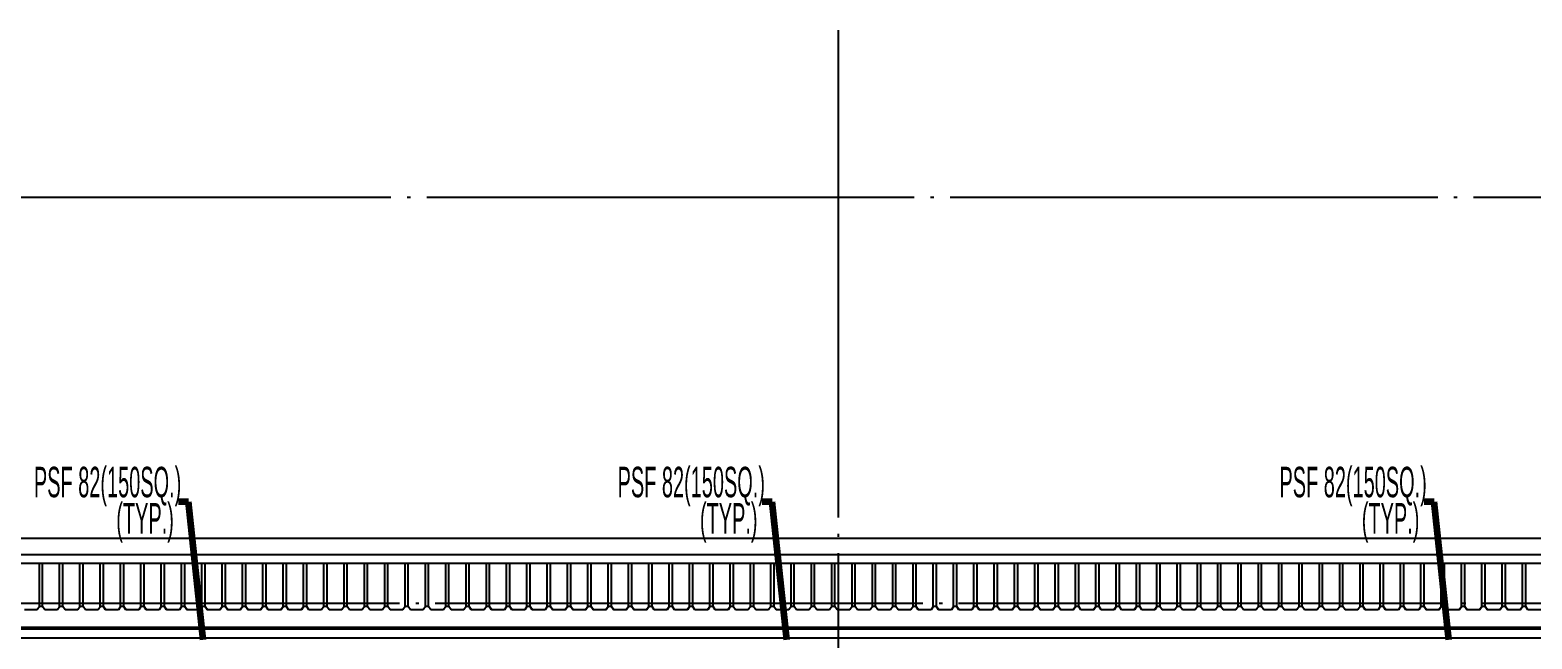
# Model space of a CAD drawing. Header units: millimetres. Extents: x 0 to 268175, y 0 to 74250.
# Drawn here: x 70743 to 89223, y 53808 to 61304 of the extents above; entities that cross this region are included whole.
import ezdxf
from ezdxf.enums import TextEntityAlignment as Align

# ---------------------------------------------------------------- set-up
doc = ezdxf.new("R2010")
doc.units = ezdxf.units.MM
doc.header["$LTSCALE"] = 200
doc.linetypes.add('CEN-GAUN', pattern=[32.2, 30, -1, 0.2, -1])
for name, color, linetype in [('1 CEN', 15, 'CEN-GAUN'), ('BA', 9, 'Continuous'), ('PIPE RACK', 6, 'Continuous')]:
    doc.layers.add(name, color=color, linetype=linetype)
doc.styles.add('GHS_DIM', font='romans.shx', dxfattribs={"width": 0.7, "bigfont": 'ghs.shx'})
doc.styles.add('돋움체', font='gulim.ttc')
doc.dimstyles.new('LEADER50', dxfattribs={"dimscale": 0, "dimtxt": 100, "dimasz": 100, "dimexe": 50, "dimexo": 50, "dimgap": 40, "dimtad": 1, "dimdec": 0, "dimdsep": 46, "dimtxsty": 'GHS_DIM', "dimcen": 2.5, "dimclrd": 1, "dimclre": 1, "dimclrt": 2, "dimadec": 0, "dimazin": 0, "dimtfac": 1, "dimtdec": 0, "dimtofl": 0, "dimtmove": 0, "dimatfit": 3, "dimfxl": 30, "dimtvp": 1, "dimtolj": 1, "dimtzin": 0, "dimarcsym": 0})

msp = doc.modelspace()

# ---------------------------------------------------------------- linework, layer by layer
at = {"layer": '1 CEN'}
for p, q in [((80685.2, 61303.5), (80685.2, 44634.9)), ((43423.2, 59248.2), (120685.2, 59248.2)), ((43528.6, 55048.2), (95215.3, 55048.2)), ((43528.6, 54248.2), (95215.3, 54248.2))]:
    msp.add_line(p, q, dxfattribs=at)
at = {"layer": 'BA'}
for p, q in [((44220.2, 55048.2), (94320.2, 55048.2)), ((94235.2, 54738.2), (44785.2, 54738.2)), ((44830.2, 54848.2), (94244.4, 54848.2)), ((70857.2, 54209.2), (70857.2, 54738.2)), ((70896.8, 54209.2), (70896.8, 54738.2)), ((71107.2, 54209.2), (71107.2, 54738.2)), ((71146.8, 54209.2), (71146.8, 54738.2)), ((71357.2, 54209.2), (71357.2, 54738.2)), ((71396.8, 54209.2), (71396.8, 54738.2)), ((71607.2, 54209.2), (71607.2, 54738.2)), ((71646.8, 54209.2), (71646.8, 54738.2)), ((71857.2, 54209.2), (71857.2, 54738.2)), ((71896.8, 54209.2), (71896.8, 54738.2)), ((72107.2, 54209.2), (72107.2, 54738.2)), ((72146.8, 54209.2), (72146.8, 54738.2)), ((72357.2, 54209.2), (72357.2, 54738.2)), ((72396.8, 54209.2), (72396.8, 54738.2)), ((72607.2, 54209.2), (72607.2, 54738.2)), ((72646.8, 54209.2), (72646.8, 54738.2)), ((72857.2, 54209.2), (72857.2, 54738.2)), ((72896.8, 54209.2), (72896.8, 54738.2)), ((73107.2, 54209.2), (73107.2, 54738.2)), ((73146.8, 54209.2), (73146.8, 54738.2)), ((73357.2, 54209.2), (73357.2, 54738.2)), ((73396.8, 54209.2), (73396.8, 54738.2)), ((73607.2, 54209.2), (73607.2, 54738.2)), ((73646.8, 54209.2), (73646.8, 54738.2)), ((73857.2, 54209.2), (73857.2, 54738.2)), ((73896.8, 54209.2), (73896.8, 54738.2)), ((74107.2, 54209.2), (74107.2, 54738.2)), ((74146.8, 54209.2), (74146.8, 54738.2)), ((74357.2, 54209.2), (74357.2, 54738.2)), ((74396.8, 54209.2), (74396.8, 54738.2)), ((74607.2, 54209.2), (74607.2, 54738.2)), ((74646.8, 54209.2), (74646.8, 54738.2)), ((74857.2, 54209.2), (74857.2, 54738.2)), ((74896.8, 54209.2), (74896.8, 54738.2)), ((75107.2, 54209.2), (75107.2, 54738.2)), ((75146.8, 54209.2), (75146.8, 54738.2)), ((75357.2, 54209.2), (75357.2, 54738.2)), ((75396.8, 54209.2), (75396.8, 54738.2)), ((75607.2, 54209.2), (75607.2, 54738.2)), ((75646.8, 54209.2), (75646.8, 54738.2)), ((75857.2, 54209.2), (75857.2, 54738.2)), ((75896.8, 54209.2), (75896.8, 54738.2)), ((76107.2, 54209.2), (76107.2, 54738.2)), ((76146.8, 54209.2), (76146.8, 54738.2)), ((76357.2, 54209.2), (76357.2, 54738.2)), ((76396.8, 54209.2), (76396.8, 54738.2)), ((76607.2, 54209.2), (76607.2, 54738.2)), ((76646.8, 54209.2), (76646.8, 54738.2)), ((76857.2, 54209.2), (76857.2, 54738.2)), ((76896.8, 54209.2), (76896.8, 54738.2)), ((77107.2, 54209.2), (77107.2, 54738.2)), ((77146.8, 54209.2), (77146.8, 54738.2)), ((77357.2, 54209.2), (77357.2, 54738.2)), ((77396.8, 54209.2), (77396.8, 54738.2)), ((77607.2, 54209.2), (77607.2, 54738.2)), ((77646.8, 54209.2), (77646.8, 54738.2)), ((77857.2, 54209.2), (77857.2, 54738.2)), ((77896.8, 54209.2), (77896.8, 54738.2)), ((78107.2, 54209.2), (78107.2, 54738.2)), ((78146.8, 54209.2), (78146.8, 54738.2)), ((78357.2, 54209.2), (78357.2, 54738.2)), ((78396.8, 54209.2), (78396.8, 54738.2)), ((78607.2, 54209.2), (78607.2, 54738.2)), ((78646.8, 54209.2), (78646.8, 54738.2)), ((78857.2, 54209.2), (78857.2, 54738.2)), ((78896.8, 54209.2), (78896.8, 54738.2)), ((79107.2, 54209.2), (79107.2, 54738.2)), ((79146.8, 54209.2), (79146.8, 54738.2)), ((79357.2, 54209.2), (79357.2, 54738.2)), ((79396.8, 54209.2), (79396.8, 54738.2)), ((79607.2, 54209.2), (79607.2, 54738.2)), ((79646.8, 54209.2), (79646.8, 54738.2)), ((79857.2, 54209.2), (79857.2, 54738.2)), ((79896.8, 54209.2), (79896.8, 54738.2)), ((80107.2, 54209.2), (80107.2, 54738.2)), ((80146.8, 54209.2), (80146.8, 54738.2)), ((80357.2, 54209.2), (80357.2, 54738.2)), ((80396.8, 54209.2), (80396.8, 54738.2)), ((80607.2, 54209.2), (80607.2, 54738.2)), ((80646.8, 54209.2), (80646.8, 54738.2)), ((80857.2, 54209.2), (80857.2, 54738.2)), ((80896.8, 54209.2), (80896.8, 54738.2)), ((81107.2, 54209.2), (81107.2, 54738.2)), ((81146.8, 54209.2), (81146.8, 54738.2)), ((81357.2, 54209.2), (81357.2, 54738.2)), ((81396.8, 54209.2), (81396.8, 54738.2)), ((81607.2, 54209.2), (81607.2, 54738.2)), ((81646.8, 54209.2), (81646.8, 54738.2)), ((81857.2, 54209.2), (81857.2, 54738.2)), ((81896.8, 54209.2), (81896.8, 54738.2)), ((82107.2, 54209.2), (82107.2, 54738.2)), ((82146.8, 54209.2), (82146.8, 54738.2)), ((82357.2, 54209.2), (82357.2, 54738.2)), ((82396.8, 54209.2), (82396.8, 54738.2)), ((82607.2, 54209.2), (82607.2, 54738.2)), ((82646.8, 54209.2), (82646.8, 54738.2)), ((82857.2, 54209.2), (82857.2, 54738.2)), ((82896.8, 54209.2), (82896.8, 54738.2)), ((83107.2, 54209.2), (83107.2, 54738.2)), ((83146.8, 54209.2), (83146.8, 54738.2)), ((83357.2, 54209.2), (83357.2, 54738.2)), ((83396.8, 54209.2), (83396.8, 54738.2)), ((83607.2, 54209.2), (83607.2, 54738.2)), ((83646.8, 54209.2), (83646.8, 54738.2)), ((83857.2, 54209.2), (83857.2, 54738.2)), ((83896.8, 54209.2), (83896.8, 54738.2)), ((84107.2, 54209.2), (84107.2, 54738.2)), ((84146.8, 54209.2), (84146.8, 54738.2)), ((84357.2, 54209.2), (84357.2, 54738.2)), ((84396.8, 54209.2), (84396.8, 54738.2)), ((84607.2, 54209.2), (84607.2, 54738.2)), ((84646.8, 54209.2), (84646.8, 54738.2)), ((84857.2, 54209.2), (84857.2, 54738.2)), ((84896.8, 54209.2), (84896.8, 54738.2)), ((85107.2, 54209.2), (85107.2, 54738.2)), ((85146.8, 54209.2), (85146.8, 54738.2)), ((85357.2, 54209.2), (85357.2, 54738.2)), ((85396.8, 54209.2), (85396.8, 54738.2)), ((85607.2, 54209.2), (85607.2, 54738.2)), ((85646.8, 54209.2), (85646.8, 54738.2)), ((85857.2, 54209.2), (85857.2, 54738.2)), ((85896.8, 54209.2), (85896.8, 54738.2)), ((86107.2, 54209.2), (86107.2, 54738.2)), ((86146.8, 54209.2), (86146.8, 54738.2)), ((86357.2, 54209.2), (86357.2, 54738.2)), ((86396.8, 54209.2), (86396.8, 54738.2)), ((86607.2, 54209.2), (86607.2, 54738.2)), ((86646.8, 54209.2), (86646.8, 54738.2)), ((86857.2, 54209.2), (86857.2, 54738.2)), ((86896.8, 54209.2), (86896.8, 54738.2)), ((87107.2, 54209.2), (87107.2, 54738.2)), ((87146.8, 54209.2), (87146.8, 54738.2)), ((87357.2, 54209.2), (87357.2, 54738.2)), ((87396.8, 54209.2), (87396.8, 54738.2)), ((87607.2, 54209.2), (87607.2, 54738.2)), ((87646.8, 54209.2), (87646.8, 54738.2)), ((87857.2, 54209.2), (87857.2, 54738.2)), ((87896.8, 54209.2), (87896.8, 54738.2)), ((88107.2, 54209.2), (88107.2, 54738.2)), ((88146.8, 54209.2), (88146.8, 54738.2)), ((88357.2, 54209.2), (88357.2, 54738.2)), ((88396.8, 54209.2), (88396.8, 54738.2)), ((88607.2, 54209.2), (88607.2, 54738.2)), ((88646.8, 54209.2), (88646.8, 54738.2)), ((88857.2, 54209.2), (88857.2, 54738.2)), ((88896.8, 54209.2), (88896.8, 54738.2)), ((89107.2, 54209.2), (89107.2, 54738.2)), ((89146.8, 54209.2), (89146.8, 54738.2)), ((70831.4, 54165.2), (70673.2, 54165.2)), ((70829.8, 54168.2), (70674.8, 54168.2)), ((70857.8, 54209.2), (70829.8, 54168.2)), ((70859.4, 54206.2), (70831.4, 54165.2)), ((70896.8, 54209.2), (70857.8, 54209.2)), ((70895.2, 54206.2), (70859.4, 54206.2)), ((70923.2, 54165.2), (70895.2, 54206.2)), ((70924.8, 54168.2), (70896.8, 54209.2)), ((71081.4, 54165.2), (70923.2, 54165.2)), ((71079.8, 54168.2), (70924.8, 54168.2)), ((71107.8, 54209.2), (71079.8, 54168.2)), ((71109.4, 54206.2), (71081.4, 54165.2)), ((71146.8, 54209.2), (71107.8, 54209.2)), ((71145.2, 54206.2), (71109.4, 54206.2)), ((71173.2, 54165.2), (71145.2, 54206.2)), ((71174.8, 54168.2), (71146.8, 54209.2)), ((71331.4, 54165.2), (71173.2, 54165.2)), ((71329.8, 54168.2), (71174.8, 54168.2)), ((71357.8, 54209.2), (71329.8, 54168.2)), ((71359.4, 54206.2), (71331.4, 54165.2)), ((71396.8, 54209.2), (71357.8, 54209.2)), ((71395.2, 54206.2), (71359.4, 54206.2)), ((71423.2, 54165.2), (71395.2, 54206.2)), ((71424.8, 54168.2), (71396.8, 54209.2)), ((71581.4, 54165.2), (71423.2, 54165.2)), ((71579.8, 54168.2), (71424.8, 54168.2)), ((71607.8, 54209.2), (71579.8, 54168.2)), ((71609.4, 54206.2), (71581.4, 54165.2)), ((71646.8, 54209.2), (71607.8, 54209.2)), ((71645.2, 54206.2), (71609.4, 54206.2)), ((71673.2, 54165.2), (71645.2, 54206.2)), ((71674.8, 54168.2), (71646.8, 54209.2)), ((71831.4, 54165.2), (71673.2, 54165.2)), ((71829.8, 54168.2), (71674.8, 54168.2)), ((71857.8, 54209.2), (71829.8, 54168.2)), ((71859.4, 54206.2), (71831.4, 54165.2)), ((71896.8, 54209.2), (71857.8, 54209.2)), ((71895.2, 54206.2), (71859.4, 54206.2)), ((71923.2, 54165.2), (71895.2, 54206.2)), ((71924.8, 54168.2), (71896.8, 54209.2)), ((72081.4, 54165.2), (71923.2, 54165.2)), ((72079.8, 54168.2), (71924.8, 54168.2)), ((72107.8, 54209.2), (72079.8, 54168.2)), ((72109.4, 54206.2), (72081.4, 54165.2)), ((72146.8, 54209.2), (72107.8, 54209.2)), ((72145.2, 54206.2), (72109.4, 54206.2)), ((72173.2, 54165.2), (72145.2, 54206.2)), ((72174.8, 54168.2), (72146.8, 54209.2)), ((72331.4, 54165.2), (72173.2, 54165.2)), ((72329.8, 54168.2), (72174.8, 54168.2)), ((72357.8, 54209.2), (72329.8, 54168.2)), ((72359.4, 54206.2), (72331.4, 54165.2)), ((72396.8, 54209.2), (72357.8, 54209.2)), ((72395.2, 54206.2), (72359.4, 54206.2)), ((72423.2, 54165.2), (72395.2, 54206.2)), ((72424.8, 54168.2), (72396.8, 54209.2)), ((72581.4, 54165.2), (72423.2, 54165.2)), ((72579.8, 54168.2), (72424.8, 54168.2)), ((72607.8, 54209.2), (72579.8, 54168.2)), ((72609.4, 54206.2), (72581.4, 54165.2)), ((72646.8, 54209.2), (72607.8, 54209.2)), ((72645.2, 54206.2), (72609.4, 54206.2)), ((72673.2, 54165.2), (72645.2, 54206.2)), ((72674.8, 54168.2), (72646.8, 54209.2)), ((72831.4, 54165.2), (72673.2, 54165.2)), ((72829.8, 54168.2), (72674.8, 54168.2)), ((72857.8, 54209.2), (72829.8, 54168.2)), ((72859.4, 54206.2), (72831.4, 54165.2)), ((72896.8, 54209.2), (72857.8, 54209.2)), ((72895.2, 54206.2), (72859.4, 54206.2)), ((72923.2, 54165.2), (72895.2, 54206.2)), ((72924.8, 54168.2), (72896.8, 54209.2)), ((73081.4, 54165.2), (72923.2, 54165.2)), ((73079.8, 54168.2), (72924.8, 54168.2)), ((73107.8, 54209.2), (73079.8, 54168.2)), ((73109.4, 54206.2), (73081.4, 54165.2)), ((73146.8, 54209.2), (73107.8, 54209.2)), ((73145.2, 54206.2), (73109.4, 54206.2)), ((73173.2, 54165.2), (73145.2, 54206.2)), ((73174.8, 54168.2), (73146.8, 54209.2)), ((73331.4, 54165.2), (73173.2, 54165.2)), ((73329.8, 54168.2), (73174.8, 54168.2)), ((73357.8, 54209.2), (73329.8, 54168.2)), ((73359.4, 54206.2), (73331.4, 54165.2)), ((73396.8, 54209.2), (73357.8, 54209.2)), ((73395.2, 54206.2), (73359.4, 54206.2)), ((73423.2, 54165.2), (73395.2, 54206.2)), ((73424.8, 54168.2), (73396.8, 54209.2)), ((73581.4, 54165.2), (73423.2, 54165.2)), ((73579.8, 54168.2), (73424.8, 54168.2)), ((73607.8, 54209.2), (73579.8, 54168.2)), ((73609.4, 54206.2), (73581.4, 54165.2)), ((73646.8, 54209.2), (73607.8, 54209.2)), ((73645.2, 54206.2), (73609.4, 54206.2)), ((73673.2, 54165.2), (73645.2, 54206.2)), ((73674.8, 54168.2), (73646.8, 54209.2)), ((73831.4, 54165.2), (73673.2, 54165.2)), ((73829.8, 54168.2), (73674.8, 54168.2)), ((73857.8, 54209.2), (73829.8, 54168.2)), ((73859.4, 54206.2), (73831.4, 54165.2)), ((73896.8, 54209.2), (73857.8, 54209.2)), ((73895.2, 54206.2), (73859.4, 54206.2)), ((73923.2, 54165.2), (73895.2, 54206.2)), ((73924.8, 54168.2), (73896.8, 54209.2)), ((74081.4, 54165.2), (73923.2, 54165.2)), ((74079.8, 54168.2), (73924.8, 54168.2)), ((74107.8, 54209.2), (74079.8, 54168.2)), ((74109.4, 54206.2), (74081.4, 54165.2)), ((74146.8, 54209.2), (74107.8, 54209.2)), ((74145.2, 54206.2), (74109.4, 54206.2)), ((74173.2, 54165.2), (74145.2, 54206.2)), ((74174.8, 54168.2), (74146.8, 54209.2)), ((74330.8, 54165.2), (74173.2, 54165.2)), ((74329.2, 54168.2), (74174.8, 54168.2)), ((74357.2, 54209.2), (74329.2, 54168.2)), ((74358.8, 54206.2), (74330.8, 54165.2)), ((74396.2, 54209.2), (74357.2, 54209.2)), ((74394.6, 54206.2), (74358.8, 54206.2)), ((74422.6, 54165.2), (74394.6, 54206.2)), ((74424.2, 54168.2), (74396.2, 54209.2)), ((74580.8, 54165.2), (74422.6, 54165.2)), ((74579.2, 54168.2), (74424.2, 54168.2)), ((74607.2, 54209.2), (74579.2, 54168.2)), ((74608.8, 54206.2), (74580.8, 54165.2)), ((74646.2, 54209.2), (74607.2, 54209.2)), ((74644.6, 54206.2), (74608.8, 54206.2)), ((74672.6, 54165.2), (74644.6, 54206.2)), ((74674.2, 54168.2), (74646.2, 54209.2)), ((74830.8, 54165.2), (74672.6, 54165.2)), ((74829.2, 54168.2), (74674.2, 54168.2)), ((74857.2, 54209.2), (74829.2, 54168.2)), ((74858.8, 54206.2), (74830.8, 54165.2)), ((74896.2, 54209.2), (74857.2, 54209.2)), ((74894.6, 54206.2), (74858.8, 54206.2)), ((74922.6, 54165.2), (74894.6, 54206.2)), ((74924.2, 54168.2), (74896.2, 54209.2)), ((75080.8, 54165.2), (74922.6, 54165.2)), ((75079.2, 54168.2), (74924.2, 54168.2)), ((75107.2, 54209.2), (75079.2, 54168.2)), ((75108.8, 54206.2), (75080.8, 54165.2)), ((75146.2, 54209.2), (75107.2, 54209.2)), ((75144.6, 54206.2), (75108.8, 54206.2)), ((75172.6, 54165.2), (75144.6, 54206.2)), ((75174.2, 54168.2), (75146.2, 54209.2)), ((75330.8, 54165.2), (75172.6, 54165.2)), ((75329.2, 54168.2), (75174.2, 54168.2)), ((75357.2, 54209.2), (75329.2, 54168.2)), ((75358.8, 54206.2), (75330.8, 54165.2)), ((75396.2, 54209.2), (75357.2, 54209.2)), ((75394.6, 54206.2), (75358.8, 54206.2)), ((75422.6, 54165.2), (75394.6, 54206.2)), ((75424.2, 54168.2), (75396.2, 54209.2)), ((75580.8, 54165.2), (75422.6, 54165.2)), ((75579.2, 54168.2), (75424.2, 54168.2)), ((75607.2, 54209.2), (75579.2, 54168.2)), ((75608.8, 54206.2), (75580.8, 54165.2)), ((75646.2, 54209.2), (75607.2, 54209.2)), ((75644.6, 54206.2), (75608.8, 54206.2)), ((75672.6, 54165.2), (75644.6, 54206.2)), ((75674.2, 54168.2), (75646.2, 54209.2)), ((75830.8, 54165.2), (75672.6, 54165.2)), ((75829.2, 54168.2), (75674.2, 54168.2)), ((75857.2, 54209.2), (75829.2, 54168.2)), ((75858.8, 54206.2), (75830.8, 54165.2)), ((75896.2, 54209.2), (75857.2, 54209.2)), ((75894.6, 54206.2), (75858.8, 54206.2)), ((75922.6, 54165.2), (75894.6, 54206.2)), ((75924.2, 54168.2), (75896.2, 54209.2)), ((76080.8, 54165.2), (75922.6, 54165.2)), ((76079.2, 54168.2), (75924.2, 54168.2)), ((76107.2, 54209.2), (76079.2, 54168.2)), ((76108.8, 54206.2), (76080.8, 54165.2)), ((76146.2, 54209.2), (76107.2, 54209.2)), ((76144.6, 54206.2), (76108.8, 54206.2)), ((76172.6, 54165.2), (76144.6, 54206.2)), ((76174.2, 54168.2), (76146.2, 54209.2)), ((76330.8, 54165.2), (76172.6, 54165.2)), ((76329.2, 54168.2), (76174.2, 54168.2)), ((76357.2, 54209.2), (76329.2, 54168.2)), ((76358.8, 54206.2), (76330.8, 54165.2)), ((76396.2, 54209.2), (76357.2, 54209.2)), ((76394.6, 54206.2), (76358.8, 54206.2)), ((76422.6, 54165.2), (76394.6, 54206.2)), ((76424.2, 54168.2), (76396.2, 54209.2)), ((76580.8, 54165.2), (76422.6, 54165.2)), ((76579.2, 54168.2), (76424.2, 54168.2)), ((76607.2, 54209.2), (76579.2, 54168.2)), ((76608.8, 54206.2), (76580.8, 54165.2)), ((76646.2, 54209.2), (76607.2, 54209.2)), ((76644.6, 54206.2), (76608.8, 54206.2)), ((76672.6, 54165.2), (76644.6, 54206.2)), ((76674.2, 54168.2), (76646.2, 54209.2)), ((76830.8, 54165.2), (76672.6, 54165.2)), ((76829.2, 54168.2), (76674.2, 54168.2)), ((76857.2, 54209.2), (76829.2, 54168.2)), ((76858.8, 54206.2), (76830.8, 54165.2)), ((76896.2, 54209.2), (76857.2, 54209.2)), ((76894.6, 54206.2), (76858.8, 54206.2)), ((76922.6, 54165.2), (76894.6, 54206.2)), ((76924.2, 54168.2), (76896.2, 54209.2)), ((77080.8, 54165.2), (76922.6, 54165.2)), ((77079.2, 54168.2), (76924.2, 54168.2)), ((77107.2, 54209.2), (77079.2, 54168.2)), ((77108.8, 54206.2), (77080.8, 54165.2)), ((77146.2, 54209.2), (77107.2, 54209.2)), ((77144.6, 54206.2), (77108.8, 54206.2)), ((77172.6, 54165.2), (77144.6, 54206.2)), ((77174.2, 54168.2), (77146.2, 54209.2)), ((77330.8, 54165.2), (77172.6, 54165.2)), ((77329.2, 54168.2), (77174.2, 54168.2)), ((77357.2, 54209.2), (77329.2, 54168.2)), ((77358.8, 54206.2), (77330.8, 54165.2)), ((77396.2, 54209.2), (77357.2, 54209.2)), ((77394.6, 54206.2), (77358.8, 54206.2)), ((77422.6, 54165.2), (77394.6, 54206.2)), ((77424.2, 54168.2), (77396.2, 54209.2)), ((77580.8, 54165.2), (77422.6, 54165.2)), ((77579.2, 54168.2), (77424.2, 54168.2)), ((77607.2, 54209.2), (77579.2, 54168.2)), ((77608.8, 54206.2), (77580.8, 54165.2)), ((77646.2, 54209.2), (77607.2, 54209.2)), ((77644.6, 54206.2), (77608.8, 54206.2)), ((77672.6, 54165.2), (77644.6, 54206.2)), ((77674.2, 54168.2), (77646.2, 54209.2)), ((77830.8, 54165.2), (77672.6, 54165.2)), ((77829.2, 54168.2), (77674.2, 54168.2)), ((77857.2, 54209.2), (77829.2, 54168.2)), ((77858.8, 54206.2), (77830.8, 54165.2)), ((77896.2, 54209.2), (77857.2, 54209.2)), ((77894.6, 54206.2), (77858.8, 54206.2)), ((77922.6, 54165.2), (77894.6, 54206.2)), ((77924.2, 54168.2), (77896.2, 54209.2)), ((78080.8, 54165.2), (77922.6, 54165.2)), ((78079.2, 54168.2), (77924.2, 54168.2)), ((78107.2, 54209.2), (78079.2, 54168.2)), ((78108.8, 54206.2), (78080.8, 54165.2)), ((78146.2, 54209.2), (78107.2, 54209.2)), ((78144.6, 54206.2), (78108.8, 54206.2)), ((78172.6, 54165.2), (78144.6, 54206.2)), ((78174.2, 54168.2), (78146.2, 54209.2)), ((78330.8, 54165.2), (78172.6, 54165.2)), ((78329.2, 54168.2), (78174.2, 54168.2)), ((78357.2, 54209.2), (78329.2, 54168.2)), ((78358.8, 54206.2), (78330.8, 54165.2)), ((78396.2, 54209.2), (78357.2, 54209.2)), ((78394.6, 54206.2), (78358.8, 54206.2)), ((78422.6, 54165.2), (78394.6, 54206.2)), ((78424.2, 54168.2), (78396.2, 54209.2)), ((78580.8, 54165.2), (78422.6, 54165.2)), ((78579.2, 54168.2), (78424.2, 54168.2)), ((78607.2, 54209.2), (78579.2, 54168.2)), ((78608.8, 54206.2), (78580.8, 54165.2)), ((78646.2, 54209.2), (78607.2, 54209.2)), ((78644.6, 54206.2), (78608.8, 54206.2)), ((78672.6, 54165.2), (78644.6, 54206.2)), ((78674.2, 54168.2), (78646.2, 54209.2)), ((78830.8, 54165.2), (78672.6, 54165.2)), ((78829.2, 54168.2), (78674.2, 54168.2)), ((78857.2, 54209.2), (78829.2, 54168.2)), ((78858.8, 54206.2), (78830.8, 54165.2)), ((78896.2, 54209.2), (78857.2, 54209.2)), ((78894.6, 54206.2), (78858.8, 54206.2)), ((78922.6, 54165.2), (78894.6, 54206.2)), ((78924.2, 54168.2), (78896.2, 54209.2)), ((79080.8, 54165.2), (78922.6, 54165.2)), ((79079.2, 54168.2), (78924.2, 54168.2)), ((79107.2, 54209.2), (79079.2, 54168.2)), ((79108.8, 54206.2), (79080.8, 54165.2)), ((79146.2, 54209.2), (79107.2, 54209.2)), ((79144.6, 54206.2), (79108.8, 54206.2)), ((79172.6, 54165.2), (79144.6, 54206.2)), ((79174.2, 54168.2), (79146.2, 54209.2)), ((79330.8, 54165.2), (79172.6, 54165.2)), ((79329.2, 54168.2), (79174.2, 54168.2)), ((79357.2, 54209.2), (79329.2, 54168.2)), ((79358.8, 54206.2), (79330.8, 54165.2)), ((79396.2, 54209.2), (79357.2, 54209.2)), ((79394.6, 54206.2), (79358.8, 54206.2)), ((79422.6, 54165.2), (79394.6, 54206.2)), ((79424.2, 54168.2), (79396.2, 54209.2)), ((79580.8, 54165.2), (79422.6, 54165.2)), ((79579.2, 54168.2), (79424.2, 54168.2)), ((79607.2, 54209.2), (79579.2, 54168.2)), ((79608.8, 54206.2), (79580.8, 54165.2)), ((79646.2, 54209.2), (79607.2, 54209.2)), ((79644.6, 54206.2), (79608.8, 54206.2)), ((79672.6, 54165.2), (79644.6, 54206.2)), ((79674.2, 54168.2), (79646.2, 54209.2)), ((79830.8, 54165.2), (79672.6, 54165.2)), ((79829.2, 54168.2), (79674.2, 54168.2)), ((79857.2, 54209.2), (79829.2, 54168.2)), ((79858.8, 54206.2), (79830.8, 54165.2)), ((79896.2, 54209.2), (79857.2, 54209.2)), ((79894.6, 54206.2), (79858.8, 54206.2)), ((79922.6, 54165.2), (79894.6, 54206.2)), ((79924.2, 54168.2), (79896.2, 54209.2)), ((80080.8, 54165.2), (79922.6, 54165.2)), ((80079.2, 54168.2), (79924.2, 54168.2)), ((80107.2, 54209.2), (80079.2, 54168.2)), ((80108.8, 54206.2), (80080.8, 54165.2)), ((80146.2, 54209.2), (80107.2, 54209.2)), ((80144.6, 54206.2), (80108.8, 54206.2)), ((80172.6, 54165.2), (80144.6, 54206.2)), ((80174.2, 54168.2), (80146.2, 54209.2)), ((80330.8, 54165.2), (80172.6, 54165.2)), ((80329.2, 54168.2), (80174.2, 54168.2)), ((80357.2, 54209.2), (80329.2, 54168.2)), ((80358.8, 54206.2), (80330.8, 54165.2)), ((80396.2, 54209.2), (80357.2, 54209.2)), ((80394.6, 54206.2), (80358.8, 54206.2)), ((80422.6, 54165.2), (80394.6, 54206.2)), ((80424.2, 54168.2), (80396.2, 54209.2)), ((80580.8, 54165.2), (80422.6, 54165.2)), ((80579.2, 54168.2), (80424.2, 54168.2)), ((80607.2, 54209.2), (80579.2, 54168.2)), ((80608.8, 54206.2), (80580.8, 54165.2)), ((80646.2, 54209.2), (80607.2, 54209.2)), ((80644.6, 54206.2), (80608.8, 54206.2)), ((80672.6, 54165.2), (80644.6, 54206.2)), ((80674.2, 54168.2), (80646.2, 54209.2)), ((80830.8, 54165.2), (80672.6, 54165.2)), ((80829.2, 54168.2), (80674.2, 54168.2)), ((80857.2, 54209.2), (80829.2, 54168.2)), ((80858.8, 54206.2), (80830.8, 54165.2)), ((80896.2, 54209.2), (80857.2, 54209.2)), ((80894.6, 54206.2), (80858.8, 54206.2)), ((80922.6, 54165.2), (80894.6, 54206.2)), ((80924.2, 54168.2), (80896.2, 54209.2)), ((81080.8, 54165.2), (80922.6, 54165.2)), ((81079.2, 54168.2), (80924.2, 54168.2)), ((81107.2, 54209.2), (81079.2, 54168.2)), ((81108.8, 54206.2), (81080.8, 54165.2)), ((81146.2, 54209.2), (81107.2, 54209.2)), ((81144.6, 54206.2), (81108.8, 54206.2)), ((81172.6, 54165.2), (81144.6, 54206.2)), ((81174.2, 54168.2), (81146.2, 54209.2)), ((81330.8, 54165.2), (81172.6, 54165.2)), ((81329.2, 54168.2), (81174.2, 54168.2)), ((81357.2, 54209.2), (81329.2, 54168.2)), ((81358.8, 54206.2), (81330.8, 54165.2)), ((81396.2, 54209.2), (81357.2, 54209.2)), ((81394.6, 54206.2), (81358.8, 54206.2)), ((81422.6, 54165.2), (81394.6, 54206.2)), ((81424.2, 54168.2), (81396.2, 54209.2)), ((81580.8, 54165.2), (81422.6, 54165.2)), ((81579.2, 54168.2), (81424.2, 54168.2)), ((81607.2, 54209.2), (81579.2, 54168.2)), ((81608.8, 54206.2), (81580.8, 54165.2)), ((81646.2, 54209.2), (81607.2, 54209.2)), ((81644.6, 54206.2), (81608.8, 54206.2)), ((81672.6, 54165.2), (81644.6, 54206.2)), ((81674.2, 54168.2), (81646.2, 54209.2)), ((81830.8, 54165.2), (81672.6, 54165.2)), ((81829.2, 54168.2), (81674.2, 54168.2)), ((81857.2, 54209.2), (81829.2, 54168.2)), ((81858.8, 54206.2), (81830.8, 54165.2)), ((81896.2, 54209.2), (81857.2, 54209.2)), ((81894.6, 54206.2), (81858.8, 54206.2)), ((81922.6, 54165.2), (81894.6, 54206.2)), ((81924.2, 54168.2), (81896.2, 54209.2)), ((82080.8, 54165.2), (81922.6, 54165.2)), ((82079.2, 54168.2), (81924.2, 54168.2)), ((82107.2, 54209.2), (82079.2, 54168.2)), ((82108.8, 54206.2), (82080.8, 54165.2)), ((82146.2, 54209.2), (82107.2, 54209.2)), ((82144.6, 54206.2), (82108.8, 54206.2)), ((82172.6, 54165.2), (82144.6, 54206.2)), ((82174.2, 54168.2), (82146.2, 54209.2)), ((82330.8, 54165.2), (82172.6, 54165.2)), ((82329.2, 54168.2), (82174.2, 54168.2)), ((82357.2, 54209.2), (82329.2, 54168.2)), ((82358.8, 54206.2), (82330.8, 54165.2)), ((82396.2, 54209.2), (82357.2, 54209.2)), ((82394.6, 54206.2), (82358.8, 54206.2)), ((82422.6, 54165.2), (82394.6, 54206.2)), ((82424.2, 54168.2), (82396.2, 54209.2)), ((82580.8, 54165.2), (82422.6, 54165.2)), ((82579.2, 54168.2), (82424.2, 54168.2)), ((82607.2, 54209.2), (82579.2, 54168.2)), ((82608.8, 54206.2), (82580.8, 54165.2)), ((82646.2, 54209.2), (82607.2, 54209.2)), ((82644.6, 54206.2), (82608.8, 54206.2)), ((82672.6, 54165.2), (82644.6, 54206.2)), ((82674.2, 54168.2), (82646.2, 54209.2)), ((82830.8, 54165.2), (82672.6, 54165.2)), ((82829.2, 54168.2), (82674.2, 54168.2)), ((82857.2, 54209.2), (82829.2, 54168.2)), ((82858.8, 54206.2), (82830.8, 54165.2)), ((82896.2, 54209.2), (82857.2, 54209.2)), ((82894.6, 54206.2), (82858.8, 54206.2)), ((82922.6, 54165.2), (82894.6, 54206.2)), ((82924.2, 54168.2), (82896.2, 54209.2)), ((83080.8, 54165.2), (82922.6, 54165.2)), ((83079.2, 54168.2), (82924.2, 54168.2)), ((83107.2, 54209.2), (83079.2, 54168.2)), ((83108.8, 54206.2), (83080.8, 54165.2)), ((83146.2, 54209.2), (83107.2, 54209.2)), ((83144.6, 54206.2), (83108.8, 54206.2)), ((83172.6, 54165.2), (83144.6, 54206.2)), ((83174.2, 54168.2), (83146.2, 54209.2)), ((83330.8, 54165.2), (83172.6, 54165.2)), ((83329.2, 54168.2), (83174.2, 54168.2)), ((83357.2, 54209.2), (83329.2, 54168.2)), ((83358.8, 54206.2), (83330.8, 54165.2)), ((83396.2, 54209.2), (83357.2, 54209.2)), ((83394.6, 54206.2), (83358.8, 54206.2)), ((83422.6, 54165.2), (83394.6, 54206.2)), ((83424.2, 54168.2), (83396.2, 54209.2)), ((83580.8, 54165.2), (83422.6, 54165.2)), ((83579.2, 54168.2), (83424.2, 54168.2)), ((83607.2, 54209.2), (83579.2, 54168.2)), ((83608.8, 54206.2), (83580.8, 54165.2)), ((83646.2, 54209.2), (83607.2, 54209.2)), ((83644.6, 54206.2), (83608.8, 54206.2)), ((83672.6, 54165.2), (83644.6, 54206.2)), ((83674.2, 54168.2), (83646.2, 54209.2)), ((83830.8, 54165.2), (83672.6, 54165.2)), ((83829.2, 54168.2), (83674.2, 54168.2)), ((83857.2, 54209.2), (83829.2, 54168.2)), ((83858.8, 54206.2), (83830.8, 54165.2)), ((83896.2, 54209.2), (83857.2, 54209.2)), ((83894.6, 54206.2), (83858.8, 54206.2)), ((83922.6, 54165.2), (83894.6, 54206.2)), ((83924.2, 54168.2), (83896.2, 54209.2)), ((84080.8, 54165.2), (83922.6, 54165.2)), ((84079.2, 54168.2), (83924.2, 54168.2)), ((84107.2, 54209.2), (84079.2, 54168.2)), ((84108.8, 54206.2), (84080.8, 54165.2)), ((84146.2, 54209.2), (84107.2, 54209.2)), ((84144.6, 54206.2), (84108.8, 54206.2)), ((84172.6, 54165.2), (84144.6, 54206.2)), ((84174.2, 54168.2), (84146.2, 54209.2)), ((84330.8, 54165.2), (84172.6, 54165.2)), ((84329.2, 54168.2), (84174.2, 54168.2)), ((84357.2, 54209.2), (84329.2, 54168.2)), ((84358.8, 54206.2), (84330.8, 54165.2)), ((84396.2, 54209.2), (84357.2, 54209.2)), ((84394.6, 54206.2), (84358.8, 54206.2)), ((84422.6, 54165.2), (84394.6, 54206.2)), ((84424.2, 54168.2), (84396.2, 54209.2)), ((84580.8, 54165.2), (84422.6, 54165.2)), ((84579.2, 54168.2), (84424.2, 54168.2)), ((84607.2, 54209.2), (84579.2, 54168.2)), ((84608.8, 54206.2), (84580.8, 54165.2)), ((84646.2, 54209.2), (84607.2, 54209.2)), ((84644.6, 54206.2), (84608.8, 54206.2)), ((84672.6, 54165.2), (84644.6, 54206.2)), ((84674.2, 54168.2), (84646.2, 54209.2)), ((84830.8, 54165.2), (84672.6, 54165.2)), ((84829.2, 54168.2), (84674.2, 54168.2)), ((84857.2, 54209.2), (84829.2, 54168.2)), ((84858.8, 54206.2), (84830.8, 54165.2)), ((84896.2, 54209.2), (84857.2, 54209.2)), ((84894.6, 54206.2), (84858.8, 54206.2)), ((84922.6, 54165.2), (84894.6, 54206.2)), ((84924.2, 54168.2), (84896.2, 54209.2)), ((85080.8, 54165.2), (84922.6, 54165.2)), ((85079.2, 54168.2), (84924.2, 54168.2)), ((85107.2, 54209.2), (85079.2, 54168.2)), ((85108.8, 54206.2), (85080.8, 54165.2)), ((85146.2, 54209.2), (85107.2, 54209.2)), ((85144.6, 54206.2), (85108.8, 54206.2)), ((85172.6, 54165.2), (85144.6, 54206.2)), ((85174.2, 54168.2), (85146.2, 54209.2)), ((85330.8, 54165.2), (85172.6, 54165.2)), ((85329.2, 54168.2), (85174.2, 54168.2)), ((85357.2, 54209.2), (85329.2, 54168.2)), ((85358.8, 54206.2), (85330.8, 54165.2)), ((85396.2, 54209.2), (85357.2, 54209.2)), ((85394.6, 54206.2), (85358.8, 54206.2)), ((85422.6, 54165.2), (85394.6, 54206.2)), ((85424.2, 54168.2), (85396.2, 54209.2)), ((85580.8, 54165.2), (85422.6, 54165.2)), ((85579.2, 54168.2), (85424.2, 54168.2)), ((85607.2, 54209.2), (85579.2, 54168.2)), ((85608.8, 54206.2), (85580.8, 54165.2)), ((85646.2, 54209.2), (85607.2, 54209.2)), ((85644.6, 54206.2), (85608.8, 54206.2)), ((85672.6, 54165.2), (85644.6, 54206.2)), ((85674.2, 54168.2), (85646.2, 54209.2)), ((85830.8, 54165.2), (85672.6, 54165.2)), ((85829.2, 54168.2), (85674.2, 54168.2)), ((85857.2, 54209.2), (85829.2, 54168.2)), ((85858.8, 54206.2), (85830.8, 54165.2)), ((85896.2, 54209.2), (85857.2, 54209.2)), ((85894.6, 54206.2), (85858.8, 54206.2)), ((85922.6, 54165.2), (85894.6, 54206.2)), ((85924.2, 54168.2), (85896.2, 54209.2)), ((86080.8, 54165.2), (85922.6, 54165.2)), ((86079.2, 54168.2), (85924.2, 54168.2)), ((86107.2, 54209.2), (86079.2, 54168.2)), ((86108.8, 54206.2), (86080.8, 54165.2)), ((86146.2, 54209.2), (86107.2, 54209.2)), ((86144.6, 54206.2), (86108.8, 54206.2)), ((86172.6, 54165.2), (86144.6, 54206.2)), ((86174.2, 54168.2), (86146.2, 54209.2)), ((86330.8, 54165.2), (86172.6, 54165.2)), ((86329.2, 54168.2), (86174.2, 54168.2)), ((86357.2, 54209.2), (86329.2, 54168.2)), ((86358.8, 54206.2), (86330.8, 54165.2)), ((86396.2, 54209.2), (86357.2, 54209.2)), ((86394.6, 54206.2), (86358.8, 54206.2)), ((86422.6, 54165.2), (86394.6, 54206.2)), ((86424.2, 54168.2), (86396.2, 54209.2)), ((86580.8, 54165.2), (86422.6, 54165.2)), ((86579.2, 54168.2), (86424.2, 54168.2)), ((86607.2, 54209.2), (86579.2, 54168.2)), ((86608.8, 54206.2), (86580.8, 54165.2)), ((86646.2, 54209.2), (86607.2, 54209.2)), ((86644.6, 54206.2), (86608.8, 54206.2)), ((86672.6, 54165.2), (86644.6, 54206.2)), ((86674.2, 54168.2), (86646.2, 54209.2)), ((86830.8, 54165.2), (86672.6, 54165.2)), ((86829.2, 54168.2), (86674.2, 54168.2)), ((86857.2, 54209.2), (86829.2, 54168.2)), ((86858.8, 54206.2), (86830.8, 54165.2)), ((86896.2, 54209.2), (86857.2, 54209.2)), ((86894.6, 54206.2), (86858.8, 54206.2)), ((86922.6, 54165.2), (86894.6, 54206.2)), ((86924.2, 54168.2), (86896.2, 54209.2)), ((87080.8, 54165.2), (86922.6, 54165.2)), ((87079.2, 54168.2), (86924.2, 54168.2)), ((87107.2, 54209.2), (87079.2, 54168.2)), ((87108.8, 54206.2), (87080.8, 54165.2)), ((87146.2, 54209.2), (87107.2, 54209.2)), ((87144.6, 54206.2), (87108.8, 54206.2)), ((87172.6, 54165.2), (87144.6, 54206.2)), ((87174.2, 54168.2), (87146.2, 54209.2)), ((87330.8, 54165.2), (87172.6, 54165.2)), ((87329.2, 54168.2), (87174.2, 54168.2)), ((87357.2, 54209.2), (87329.2, 54168.2)), ((87358.8, 54206.2), (87330.8, 54165.2)), ((87396.2, 54209.2), (87357.2, 54209.2)), ((87394.6, 54206.2), (87358.8, 54206.2)), ((87422.6, 54165.2), (87394.6, 54206.2)), ((87424.2, 54168.2), (87396.2, 54209.2)), ((87580.8, 54165.2), (87422.6, 54165.2)), ((87579.2, 54168.2), (87424.2, 54168.2)), ((87607.2, 54209.2), (87579.2, 54168.2)), ((87608.8, 54206.2), (87580.8, 54165.2)), ((87646.2, 54209.2), (87607.2, 54209.2)), ((87644.6, 54206.2), (87608.8, 54206.2)), ((87672.6, 54165.2), (87644.6, 54206.2)), ((87674.2, 54168.2), (87646.2, 54209.2)), ((87830.8, 54165.2), (87672.6, 54165.2)), ((87829.2, 54168.2), (87674.2, 54168.2)), ((87857.2, 54209.2), (87829.2, 54168.2)), ((87858.8, 54206.2), (87830.8, 54165.2)), ((87896.2, 54209.2), (87857.2, 54209.2)), ((87894.6, 54206.2), (87858.8, 54206.2)), ((87922.6, 54165.2), (87894.6, 54206.2)), ((87924.2, 54168.2), (87896.2, 54209.2)), ((88080.8, 54165.2), (87922.6, 54165.2)), ((88079.2, 54168.2), (87924.2, 54168.2)), ((88107.2, 54209.2), (88079.2, 54168.2)), ((88108.8, 54206.2), (88080.8, 54165.2)), ((88146.2, 54209.2), (88107.2, 54209.2)), ((88144.6, 54206.2), (88108.8, 54206.2)), ((88172.6, 54165.2), (88144.6, 54206.2)), ((88174.2, 54168.2), (88146.2, 54209.2)), ((88330.8, 54165.2), (88172.6, 54165.2)), ((88329.2, 54168.2), (88174.2, 54168.2)), ((88357.2, 54209.2), (88329.2, 54168.2)), ((88358.8, 54206.2), (88330.8, 54165.2)), ((88396.2, 54209.2), (88357.2, 54209.2)), ((88394.6, 54206.2), (88358.8, 54206.2)), ((88422.6, 54165.2), (88394.6, 54206.2)), ((88424.2, 54168.2), (88396.2, 54209.2)), ((88580.8, 54165.2), (88422.6, 54165.2)), ((88579.2, 54168.2), (88424.2, 54168.2)), ((88607.2, 54209.2), (88579.2, 54168.2)), ((88608.8, 54206.2), (88580.8, 54165.2)), ((88646.2, 54209.2), (88607.2, 54209.2)), ((88644.6, 54206.2), (88608.8, 54206.2)), ((88672.6, 54165.2), (88644.6, 54206.2)), ((88674.2, 54168.2), (88646.2, 54209.2)), ((88830.8, 54165.2), (88672.6, 54165.2)), ((88829.2, 54168.2), (88674.2, 54168.2)), ((88857.2, 54209.2), (88829.2, 54168.2)), ((88858.8, 54206.2), (88830.8, 54165.2)), ((88896.2, 54209.2), (88857.2, 54209.2)), ((88894.6, 54206.2), (88858.8, 54206.2)), ((88922.6, 54165.2), (88894.6, 54206.2)), ((88924.2, 54168.2), (88896.2, 54209.2)), ((89080.8, 54165.2), (88922.6, 54165.2)), ((89079.2, 54168.2), (88924.2, 54168.2)), ((89107.2, 54209.2), (89079.2, 54168.2)), ((89108.8, 54206.2), (89080.8, 54165.2)), ((89146.2, 54209.2), (89107.2, 54209.2)), ((89144.6, 54206.2), (89108.8, 54206.2)), ((89172.6, 54165.2), (89144.6, 54206.2)), ((89174.2, 54168.2), (89146.2, 54209.2)), ((89330.8, 54165.2), (89172.6, 54165.2)), ((89329.2, 54168.2), (89174.2, 54168.2)), ((44734.9, 53951.2), (94760.2, 53951.2)), ((44734.9, 53948.2), (94760.2, 53948.2)), ((94710.2, 53948.2), (44779.8, 53948.2)), ((94710.2, 53928.2), (44785.2, 53928.2)), ((94710.2, 53818.2), (44785.2, 53818.2))]:
    msp.add_line(p, q, dxfattribs=at)

# ---------------------------------------------------------------- texts
at = {"layer": 'PIPE RACK', "style": '돋움체', "width": 0.5}
for s, p in [('PSF 82(150SQ.)', (70790.5, 55739.8, 0)), ('PSF 82(150SQ.)', (77972.3, 55739.8, 0)), ('PSF 82(150SQ.)', (86115.9, 55739.8, 0)), ('(TYP.)', (71803.9, 55293.4, 0)), ('(TYP.)', (78985.6, 55293.4, 0)), ('(TYP.)', (87129.3, 55293.4, 0))]:
    msp.add_text(s, height=375, dxfattribs=at).set_placement(p, align=Align.MIDDLE_LEFT)

# ---------------------------------------------------------------- leaders
at = {"color": 30}
for points in [[(72873.7, 53797), (72693, 55497.8), (72571.5, 55497.8)], [(80055.5, 53797), (79874.7, 55497.8), (79753.2, 55497.8)], [(88199.1, 53797), (88018.3, 55497.8), (87896.8, 55497.8)]]:
    msp.add_leader(points, dimstyle='LEADER50', override={"dimscale": 1, "dimtxt": 100, "dimasz": 100, "dimgap": 40, "dimtad": 0, "dimtxsty": 'GHS_DIM', "dimclrd": 1, "dimlwd": 65534}, dxfattribs=at)

doc.saveas('drawing.dxf')
